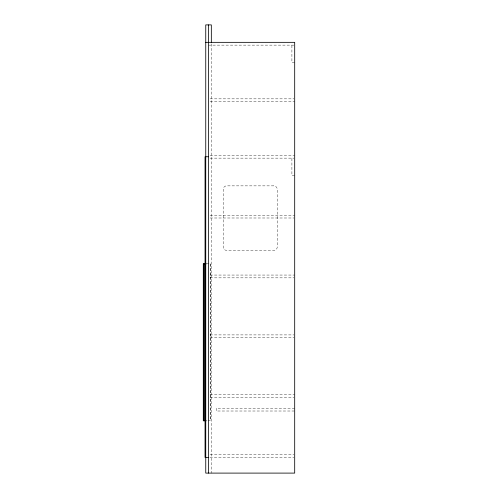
<?xml version="1.0" encoding="UTF-8"?>
<svg xmlns="http://www.w3.org/2000/svg" width="498" height="498" viewBox="0 0 498 498"><rect width="100%" height="100%" fill="white"/><g stroke="black" fill="none" stroke-linecap="round" stroke-linejoin="round"><path stroke-width="0.37" stroke-dasharray="2.49 1.87" d="M208.538 45.131L294.692 45.131M294.692 62.567L291.903 62.567L291.903 45.131M210.094 98.847L293.913 98.847M210.094 101.636L294.692 101.636M210.094 155.351L294.692 155.351M210.094 158.14L293.994 158.14M294.692 175.576L291.903 175.576L291.903 158.14M210.094 215.204L294.692 215.204M210.094 217.993L293.913 217.993M206.471 263.822L210.635 263.822L210.635 420.779L205.705 420.779M210.094 275.058L294.692 275.058M210.094 277.847L293.913 277.847M210.094 334.905L293.913 334.905M210.094 337.7L293.913 337.7M210.094 394.758L294.692 394.758M210.094 397.553L293.913 397.553M294.692 408.223L216.213 408.223L216.213 411.012L294.692 411.012M210.094 454.612L293.913 454.612M209.938 457.407L293.913 457.407M211.333 43.892L211.333 473.1M210.287 263.822L210.287 420.779M273.763 185.866L226.677 185.866A3.486 3.486 0 0 0 223.191 189.358L223.191 246.908A3.486 3.486 0 0 0 226.677 250.394L273.763 250.394A3.486 3.486 0 0 0 277.255 246.908L277.255 189.358A3.486 3.486 0 0 0 273.763 185.866"/><path stroke-width="0.75" d="M205.749 42.342L294.692 42.342L294.692 473.1L205.749 473.1L205.749 24.9L211.333 24.9L211.333 42.342M208.538 156.746L205.052 156.746L205.052 457.407L208.538 457.407M206.24 263.822L203.309 263.822L203.309 420.779L206.24 420.779M208.538 24.9L208.538 473.1M204.18 263.822L204.18 420.779M203.483 263.822L203.483 420.779"/></g></svg>
